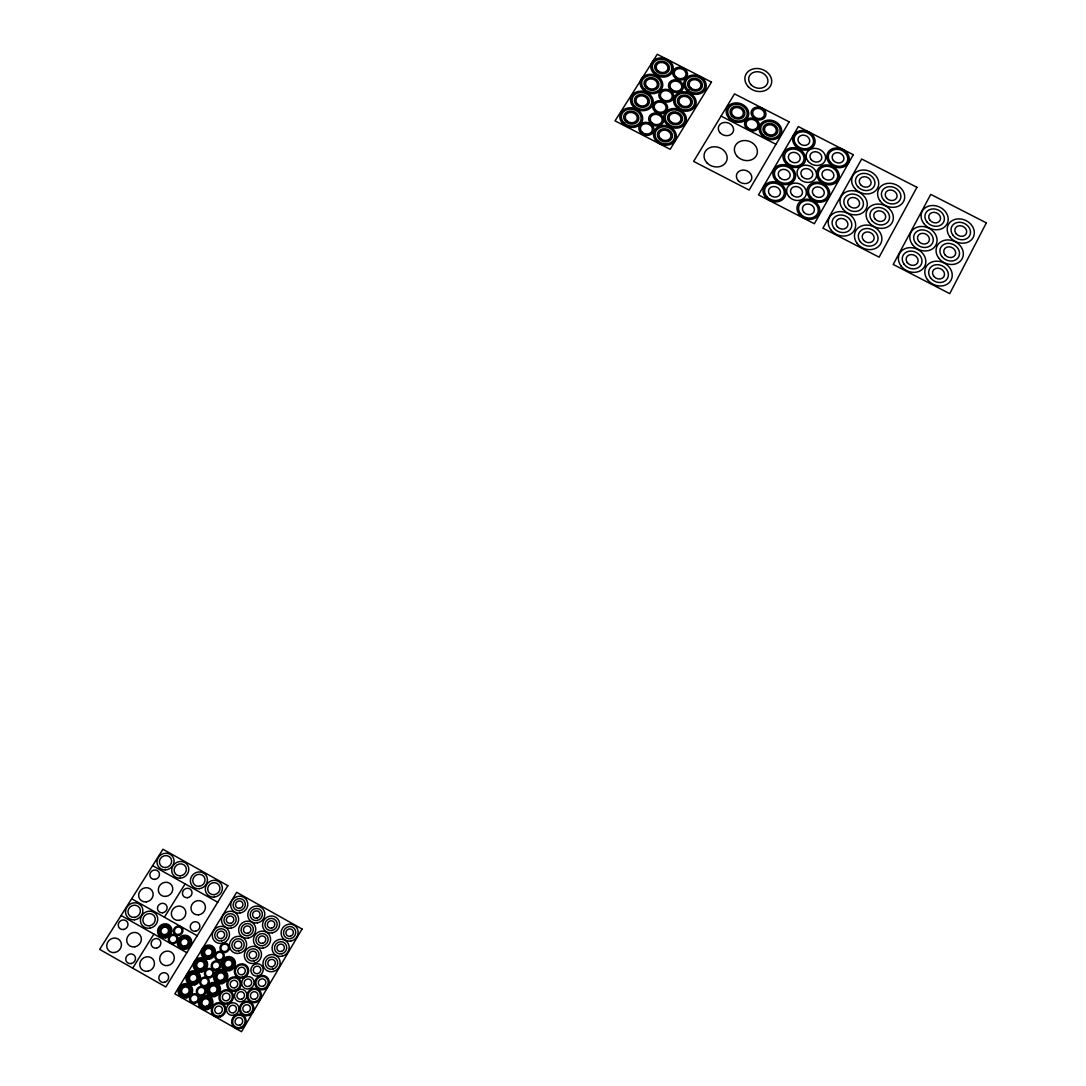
<?xml version="1.0" encoding="UTF-8"?>
<svg xmlns="http://www.w3.org/2000/svg" width="1086" height="1086" viewBox="0 0 1086 1086"><rect width="100%" height="100%" fill="white"/><g stroke="black" fill="none" stroke-linecap="round" stroke-linejoin="round"><path stroke-width="1.5" d="M132.696 968.155L153.9 934.069M164.393 917.222L185.109 883.909M721.063 116.107L775.961 144.302M152.61 865.623L217.716 902.235M131.677 898.746L197.204 935.752M121.075 915.498L186.833 952.693M986.346 222.874L949.748 293.654L893.208 264.455L930.756 194.394L986.346 222.874M916.91 187.294L879.117 257.178L822.917 228.169L861.673 159.004L916.91 187.294M853.257 154.701L814.364 223.743L758.503 194.91L798.332 126.56L853.257 154.701M789.128 121.849L749.136 190.077L693.615 161.407L734.53 93.885L789.128 121.849M302.044 929.005L241.513 1031.7L174.832 993.826L236.68 892.298L302.044 929.005M227.856 885.674L165.846 986.984L99.654 949.395L162.968 849.252L227.856 885.674M711.479 82.074L670.171 149.298L615.029 120.845L657.261 54.3L711.479 82.074M738.385 180.873A7.846 6.638 18.8 0 0 751.458 179.557A7.846 6.638 18.8 0 0 742.471 170.108A7.846 6.638 18.8 0 0 738.385 180.873M720.262 132.954A7.765 6.516 17.7 0 0 733.24 131.718A7.765 6.516 17.7 0 0 724.362 122.433A7.765 6.516 17.7 0 0 720.262 132.954M706.986 162.846A11.729 9.923 17.7 0 0 726.602 160.904A11.729 9.923 17.7 0 0 713.203 146.827A11.729 9.923 17.7 0 0 706.986 162.846M737.367 156.52A11.688 9.842 18.6 0 0 756.861 154.606A11.688 9.842 18.6 0 0 743.448 140.583A11.688 9.842 18.6 0 0 737.367 156.52M751.173 84.871A9.801 8.118 18.2 0 0 767.49 83.378A9.801 8.118 18.2 0 0 756.223 71.757A9.801 8.118 18.2 0 0 751.173 84.871M748.39 86.799A13.629 11.281 18.2 0 0 771.087 84.708A13.629 11.281 18.2 0 0 755.408 68.54A13.629 11.281 18.2 0 0 748.39 86.799M641.052 133.089A7.656 6.462 15.1 0 0 653.718 131.08A7.656 6.462 15.1 0 0 644.405 122.419A7.656 6.462 15.1 0 0 641.052 133.089M642.138 132.22A6.095 5.145 15.1 0 0 652.224 130.619A6.095 5.145 15.1 0 0 644.812 123.736A6.095 5.145 15.1 0 0 642.138 132.22M643.496 90.219A11.444 9.543 15 0 0 662.419 87.287A11.444 9.543 15 0 0 648.478 74.459A11.444 9.543 15 0 0 643.496 90.219M644.582 89.378A9.896 8.254 15 0 0 660.94 86.839A9.896 8.254 15 0 0 648.885 75.735A9.896 8.254 15 0 0 644.582 89.378M654.139 73.672A11.389 9.462 15.2 0 0 672.953 70.794A11.389 9.462 15.2 0 0 659.053 58.047A11.389 9.462 15.2 0 0 654.139 73.672M655.211 72.83A9.842 8.186 15.2 0 0 671.474 70.346A9.842 8.186 15.2 0 0 659.46 59.323A9.842 8.186 15.2 0 0 655.211 72.83M676.945 107.772A11.457 9.584 16.2 0 0 695.814 104.799A11.457 9.584 16.2 0 0 681.791 91.916A11.457 9.584 16.2 0 0 676.945 107.772M678.003 106.917A9.91 8.281 16.2 0 0 694.334 104.351A9.91 8.281 16.2 0 0 682.212 93.206A9.91 8.281 16.2 0 0 678.003 106.917M687.153 90.925A11.403 9.489 16.3 0 0 705.927 87.993A11.403 9.489 16.3 0 0 691.945 75.206A11.403 9.489 16.3 0 0 687.153 90.925M688.212 90.07A9.855 8.213 16.3 0 0 704.447 87.545A9.855 8.213 16.3 0 0 692.366 76.482A9.855 8.213 16.3 0 0 688.212 90.07M656.894 141.737A11.566 9.76 15.8 0 0 675.994 138.655A11.566 9.76 15.8 0 0 661.876 125.582A11.566 9.76 15.8 0 0 656.894 141.737M657.98 140.868A10.005 8.444 15.8 0 0 674.501 138.207A10.005 8.444 15.8 0 0 662.297 126.899A10.005 8.444 15.8 0 0 657.98 140.868M623.174 123.967A11.552 9.72 14.5 0 0 642.315 120.926A11.552 9.72 14.5 0 0 628.292 107.908A11.552 9.72 14.5 0 0 623.174 123.967M624.274 123.098A9.991 8.403 14.5 0 0 640.821 120.478A9.991 8.403 14.5 0 0 628.699 109.211A9.991 8.403 14.5 0 0 624.274 123.098M667.048 124.673A11.512 9.665 16 0 0 686.04 121.646A11.512 9.665 16 0 0 671.976 108.668A11.512 9.665 16 0 0 667.048 124.673M668.134 123.818A9.95 8.362 16 0 0 684.56 121.198A9.95 8.362 16 0 0 672.397 109.971A9.95 8.362 16 0 0 668.134 123.818M633.871 107.229A11.498 9.638 14.8 0 0 652.903 104.242A11.498 9.638 14.8 0 0 638.921 91.319A11.498 9.638 14.8 0 0 633.871 107.229M634.957 106.374A9.937 8.335 14.8 0 0 651.41 103.794A9.937 8.335 14.8 0 0 639.328 92.609A9.937 8.335 14.8 0 0 634.957 106.374M650.867 123.682A7.629 6.421 15.4 0 0 663.492 121.673A7.629 6.421 15.4 0 0 654.193 113.066A7.629 6.421 15.4 0 0 650.867 123.682M651.953 122.813A6.082 5.118 15.4 0 0 661.998 121.225A6.082 5.118 15.4 0 0 654.6 114.369A6.082 5.118 15.4 0 0 651.953 122.813M654.844 111.342A7.616 6.38 15.4 0 0 667.415 109.36A7.616 6.38 15.4 0 0 658.143 100.794A7.616 6.38 15.4 0 0 654.844 111.342M655.917 110.487A6.054 5.077 15.4 0 0 665.935 108.912A6.054 5.077 15.4 0 0 658.55 102.084A6.054 5.077 15.4 0 0 655.917 110.487M661.035 99.871A7.588 6.34 15.5 0 0 673.564 97.916A7.588 6.34 15.5 0 0 664.306 89.378A7.588 6.34 15.5 0 0 661.035 99.871M662.107 99.016A6.041 5.05 15.5 0 0 672.085 97.468A6.041 5.05 15.5 0 0 664.713 90.667A6.041 5.05 15.5 0 0 662.107 99.016M670.659 90.274A7.561 6.299 15.8 0 0 683.135 88.346A7.561 6.299 15.8 0 0 673.89 79.848A7.561 6.299 15.8 0 0 670.659 90.274M671.732 89.432A6.014 5.023 15.8 0 0 681.655 87.898A6.014 5.023 15.8 0 0 674.311 81.124A6.014 5.023 15.8 0 0 671.732 89.432M675.967 76.875A6 4.982 15.8 0 0 685.863 75.355A6 4.982 15.8 0 0 678.533 68.622A6 4.982 15.8 0 0 675.967 76.875M674.895 77.717A7.534 6.258 15.8 0 0 687.329 75.803A7.534 6.258 15.8 0 0 678.112 67.346A7.534 6.258 15.8 0 0 674.895 77.717M625.903 121.795A7.643 6.435 14.5 0 0 638.582 119.799A7.643 6.435 14.5 0 0 629.296 111.166A7.643 6.435 14.5 0 0 625.903 121.795M627.002 120.926A6.082 5.118 14.5 0 0 637.088 119.338A6.082 5.118 14.5 0 0 629.704 112.469A6.082 5.118 14.5 0 0 627.002 120.926M636.586 105.084A7.616 6.38 14.8 0 0 649.184 103.116A7.616 6.38 14.8 0 0 639.939 94.55A7.616 6.38 14.8 0 0 636.586 105.084M637.672 104.229A6.054 5.077 14.8 0 0 647.704 102.668A6.054 5.077 14.8 0 0 640.346 95.839A6.054 5.077 14.8 0 0 637.672 104.229M646.197 88.102A7.575 6.326 15 0 0 658.713 86.161A7.575 6.326 15 0 0 649.496 77.663A7.575 6.326 15 0 0 646.197 88.102M647.27 87.26A6.027 5.036 15 0 0 657.247 85.713A6.027 5.036 15 0 0 649.903 78.952A6.027 5.036 15 0 0 647.27 87.26M656.813 71.581A7.534 6.258 15.2 0 0 669.261 69.667A7.534 6.258 15.2 0 0 660.071 61.237A7.534 6.258 15.2 0 0 656.813 71.581M657.885 70.739A6 4.982 15.2 0 0 667.795 69.219A6 4.982 15.2 0 0 660.478 62.499A6 4.982 15.2 0 0 657.885 70.739M689.814 88.808A7.548 6.285 16.3 0 0 702.235 86.88A7.548 6.285 16.3 0 0 692.99 78.396A7.548 6.285 16.3 0 0 689.814 88.808M690.872 87.966A6.014 4.996 16.3 0 0 700.769 86.432A6.014 4.996 16.3 0 0 693.411 79.685A6.014 4.996 16.3 0 0 690.872 87.966M679.619 105.641A7.588 6.34 16.2 0 0 692.121 103.672A7.588 6.34 16.2 0 0 682.836 95.134A7.588 6.34 16.2 0 0 679.619 105.641M680.678 104.785A6.041 5.05 16.2 0 0 690.628 103.224A6.041 5.05 16.2 0 0 683.257 96.423A6.041 5.05 16.2 0 0 680.678 104.785M669.75 122.514A7.616 6.407 16 0 0 682.32 120.519A7.616 6.407 16 0 0 673.008 111.926A7.616 6.407 16 0 0 669.75 122.514M670.822 121.659A6.068 5.091 16 0 0 680.827 120.071A6.068 5.091 16 0 0 673.429 113.229A6.068 5.091 16 0 0 670.822 121.659M659.609 139.551A7.656 6.462 15.8 0 0 672.261 137.528A7.656 6.462 15.8 0 0 662.922 128.867A7.656 6.462 15.8 0 0 659.609 139.551M660.695 138.682A6.095 5.145 15.8 0 0 670.768 137.067A6.095 5.145 15.8 0 0 663.329 130.171A6.095 5.145 15.8 0 0 660.695 138.682M730.24 117.6A9.896 8.267 17.9 0 0 746.747 116.039A9.896 8.267 17.9 0 0 735.412 104.242A9.896 8.267 17.9 0 0 730.24 117.6M729.113 118.374A11.444 9.557 17.9 0 0 748.2 116.569A11.444 9.557 17.9 0 0 735.086 102.939A11.444 9.557 17.9 0 0 729.113 118.374M763.227 134.881A9.91 8.294 19.1 0 0 779.707 133.293A9.91 8.294 19.1 0 0 768.291 121.456A9.91 8.294 19.1 0 0 763.227 134.881M762.1 135.682A11.457 9.584 19.1 0 0 781.16 133.836A11.457 9.584 19.1 0 0 767.951 120.139A11.457 9.584 19.1 0 0 762.1 135.682M731.937 116.419A7.575 6.326 17.9 0 0 744.575 115.238A7.575 6.326 17.9 0 0 735.901 106.197A7.575 6.326 17.9 0 0 731.937 116.419M733.064 115.645A6.027 5.036 17.9 0 0 743.123 114.695A6.027 5.036 17.9 0 0 736.227 107.5A6.027 5.036 17.9 0 0 733.064 115.645M764.911 133.7A7.588 6.353 19.1 0 0 777.522 132.492A7.588 6.353 19.1 0 0 768.793 123.424A7.588 6.353 19.1 0 0 764.911 133.7M766.024 132.913A6.041 5.05 19.1 0 0 776.069 131.963A6.041 5.05 19.1 0 0 769.119 124.727A6.041 5.05 19.1 0 0 766.024 132.913M746.449 128.338A7.588 6.353 18.5 0 0 759.087 127.143A7.588 6.353 18.5 0 0 750.385 118.075A7.588 6.353 18.5 0 0 746.449 128.338M747.575 127.564A6.041 5.05 18.5 0 0 757.634 126.6A6.041 5.05 18.5 0 0 750.711 119.379A6.041 5.05 18.5 0 0 747.575 127.564M753.032 117.315A7.561 6.312 18.5 0 0 765.63 116.121A7.561 6.312 18.5 0 0 756.942 107.093A7.561 6.312 18.5 0 0 753.032 117.315M754.159 116.528A6.014 5.023 18.5 0 0 764.177 115.591A6.014 5.023 18.5 0 0 757.268 108.41A6.014 5.023 18.5 0 0 754.159 116.528M767.178 196.987A10.046 8.525 20 0 0 783.888 195.276A10.046 8.525 20 0 0 772.309 183.14A10.046 8.525 20 0 0 767.178 196.987M766.037 197.815A11.62 9.855 20 0 0 785.368 195.833A11.62 9.855 20 0 0 771.97 181.796A11.62 9.855 20 0 0 766.037 197.815M776.992 179.747A10.005 8.444 20.1 0 0 793.608 178.077A10.005 8.444 20.1 0 0 782.056 166.036A10.005 8.444 20.1 0 0 776.992 179.747M775.866 180.561A11.566 9.76 20.1 0 0 795.074 178.62A11.566 9.76 20.1 0 0 781.716 164.692A11.566 9.76 20.1 0 0 775.866 180.561M787.106 162.642A9.964 8.362 20.2 0 0 803.626 161.013A9.964 8.362 20.2 0 0 792.115 149.053A9.964 8.362 20.2 0 0 787.106 162.642M785.992 163.457A11.512 9.665 20.2 0 0 805.093 161.556A11.512 9.665 20.2 0 0 791.775 147.723A11.512 9.665 20.2 0 0 785.992 163.457M796.269 144.818A9.91 8.281 20.2 0 0 812.925 144.262A9.91 8.281 20.2 0 0 802.364 131.8A9.91 8.281 20.2 0 0 796.269 144.818M795.088 145.524A11.457 9.584 20.2 0 0 814.351 144.886A11.457 9.584 20.2 0 0 802.12 130.483A11.457 9.584 20.2 0 0 795.088 145.524M770.028 194.951A6.122 5.199 20 0 0 780.21 193.919A6.122 5.199 20 0 0 773.151 186.52A6.122 5.199 20 0 0 770.028 194.951M779.816 177.737A6.095 5.145 20.1 0 0 789.943 176.719A6.095 5.145 20.1 0 0 782.911 169.375A6.095 5.145 20.1 0 0 779.816 177.737M789.916 160.647A6.068 5.091 20.2 0 0 799.975 159.656A6.068 5.091 20.2 0 0 792.97 152.366A6.068 5.091 20.2 0 0 789.916 160.647M799.513 143.338A6.041 5.05 20.2 0 0 809.518 142.375A6.041 5.05 20.2 0 0 802.54 135.139A6.041 5.05 20.2 0 0 799.513 143.338M791.816 194.625A6.122 5.172 20.7 0 0 802.106 194.245A6.122 5.172 20.7 0 0 795.604 186.493A6.122 5.172 20.7 0 0 791.816 194.625M788.816 196.457A10.032 8.498 20.7 0 0 805.69 195.833A10.032 8.498 20.7 0 0 795.006 183.1A10.032 8.498 20.7 0 0 788.816 196.457M802.174 176.597A6.082 5.131 20.8 0 0 812.396 176.231A6.082 5.131 20.8 0 0 805.907 168.534A6.082 5.131 20.8 0 0 802.174 176.597M799.187 178.403A9.991 8.416 20.8 0 0 815.966 177.805A9.991 8.416 20.8 0 0 805.31 165.181A9.991 8.416 20.8 0 0 799.187 178.403M811.269 159.683A6.054 5.077 20.8 0 0 821.437 159.343A6.054 5.077 20.8 0 0 814.975 151.701A6.054 5.077 20.8 0 0 811.269 159.683M808.31 161.488A9.937 8.335 20.8 0 0 824.993 160.904A9.937 8.335 20.8 0 0 814.364 148.375A9.937 8.335 20.8 0 0 808.31 161.488M800.708 214.023A10.073 8.552 21.4 0 0 817.622 213.358A10.073 8.552 21.4 0 0 806.871 200.557A10.073 8.552 21.4 0 0 800.708 214.023M799.513 214.77A11.647 9.883 21.4 0 0 819.061 213.996A11.647 9.883 21.4 0 0 806.626 199.2A11.647 9.883 21.4 0 0 799.513 214.77M810.672 196.824A10.018 8.471 21.4 0 0 827.491 196.199A10.018 8.471 21.4 0 0 816.781 183.493A10.018 8.471 21.4 0 0 810.672 196.824M809.477 197.571A11.593 9.788 21.4 0 0 828.93 196.824A11.593 9.788 21.4 0 0 816.536 182.136A11.593 9.788 21.4 0 0 809.477 197.571M820.351 179.461A9.978 8.389 21.4 0 0 837.075 178.864A9.978 8.389 21.4 0 0 826.392 166.253A9.978 8.389 21.4 0 0 820.351 179.461M819.156 180.195A11.539 9.693 21.4 0 0 838.501 179.489A11.539 9.693 21.4 0 0 826.134 164.909A11.539 9.693 21.4 0 0 819.156 180.195M830.491 162.371A9.937 8.308 21.5 0 0 847.134 161.8A9.937 8.308 21.5 0 0 836.478 149.284A9.937 8.308 21.5 0 0 830.491 162.371M829.324 163.09A11.484 9.611 21.5 0 0 848.546 162.425A11.484 9.611 21.5 0 0 836.22 147.954A11.484 9.611 21.5 0 0 829.324 163.09M803.721 212.164A6.136 5.213 21.4 0 0 814.025 211.77A6.136 5.213 21.4 0 0 807.482 203.964A6.136 5.213 21.4 0 0 803.721 212.164M813.658 194.991A6.109 5.158 21.4 0 0 823.907 194.611A6.109 5.158 21.4 0 0 817.391 186.873A6.109 5.158 21.4 0 0 813.658 194.991M823.31 177.656A6.082 5.104 21.4 0 0 833.505 177.289A6.082 5.104 21.4 0 0 827.003 169.606A6.082 5.104 21.4 0 0 823.31 177.656M833.437 160.579A6.054 5.063 21.5 0 0 843.578 160.239A6.054 5.063 21.5 0 0 837.089 152.61A6.054 5.063 21.5 0 0 833.437 160.579M834.306 228.535A10.086 8.552 22.7 0 0 851.18 227.856A10.086 8.552 22.7 0 0 840.36 215.001A10.086 8.552 22.7 0 0 834.306 228.535M831.319 230.408A14.023 11.892 22.7 0 0 854.791 229.445A14.023 11.892 22.7 0 0 839.722 211.594A14.023 11.892 22.7 0 0 831.319 230.408M843.089 209.286A13.955 11.756 22.7 0 0 866.411 208.376A13.955 11.756 22.7 0 0 851.397 190.688A13.955 11.756 22.7 0 0 843.089 209.286M846.048 207.44A10.032 8.457 22.7 0 0 862.827 206.788A10.032 8.457 22.7 0 0 852.035 194.068A10.032 8.457 22.7 0 0 846.048 207.44M854.736 188.407A13.874 11.634 22.6 0 0 877.895 187.539A13.874 11.634 22.6 0 0 862.936 170.013A13.874 11.634 22.6 0 0 854.736 188.407M857.668 186.588A9.978 8.362 22.6 0 0 874.325 185.977A9.978 8.362 22.6 0 0 863.574 173.366A9.978 8.362 22.6 0 0 857.668 186.588M860.139 241.54A10.1 8.566 23.7 0 0 877.162 241.934A10.1 8.566 23.7 0 0 867.225 228.481A10.1 8.566 23.7 0 0 860.139 241.54M856.99 243.21A14.05 11.919 23.7 0 0 880.665 243.739A14.05 11.919 23.7 0 0 866.845 225.046A14.05 11.919 23.7 0 0 856.99 243.21M868.637 222.006A13.969 11.783 23.7 0 0 892.163 222.562A13.969 11.783 23.7 0 0 878.37 204.046A13.969 11.783 23.7 0 0 868.637 222.006M872.18 220.892A10.046 8.471 23.7 0 0 888.932 220.227A10.046 8.471 23.7 0 0 878.072 207.453A10.046 8.471 23.7 0 0 872.18 220.892M880.149 201.032A13.901 11.647 23.6 0 0 903.511 201.616A13.901 11.647 23.6 0 0 889.773 183.276A13.901 11.647 23.6 0 0 880.149 201.032M883.665 199.933A9.991 8.376 23.6 0 0 900.308 199.295A9.991 8.376 23.6 0 0 889.488 186.643A9.991 8.376 23.6 0 0 883.665 199.933M837.292 226.662A6.149 5.213 22.7 0 0 847.582 226.255A6.149 5.213 22.7 0 0 840.985 218.435A6.149 5.213 22.7 0 0 837.292 226.662M860.614 184.769A6.082 5.091 22.6 0 0 870.768 184.403A6.082 5.091 22.6 0 0 864.212 176.719A6.082 5.091 22.6 0 0 860.614 184.769M863.533 240.21A6.163 5.226 23.7 0 0 873.809 239.789A6.163 5.226 23.7 0 0 867.185 231.929A6.163 5.226 23.7 0 0 863.533 240.21M875.126 219.033A6.122 5.158 23.7 0 0 885.334 218.639A6.122 5.158 23.7 0 0 878.723 210.847A6.122 5.158 23.7 0 0 875.126 219.033M886.583 198.114A6.095 5.104 23.6 0 0 896.737 197.733A6.095 5.104 23.6 0 0 890.14 190.009A6.095 5.104 23.6 0 0 886.583 198.114M849.021 205.607A6.109 5.158 22.7 0 0 859.23 205.213A6.109 5.158 22.7 0 0 852.673 197.448A6.109 5.158 22.7 0 0 849.021 205.607M904.136 264.251A10.141 8.593 25.4 0 0 921.145 264.617A10.141 8.593 25.4 0 0 911.086 251.083A10.141 8.593 25.4 0 0 904.136 264.251M901.013 265.934A14.104 11.946 25.4 0 0 924.661 266.423A14.104 11.946 25.4 0 0 910.679 247.622A14.104 11.946 25.4 0 0 901.013 265.934M912.43 244.554A14.023 11.81 25.3 0 0 935.928 245.083A14.023 11.81 25.3 0 0 921.973 226.458A14.023 11.81 25.3 0 0 912.43 244.554M915.525 242.884A10.086 8.498 25.3 0 0 932.426 243.278A10.086 8.498 25.3 0 0 922.408 229.879A10.086 8.498 25.3 0 0 915.525 242.884M923.711 223.417A13.942 11.674 25.2 0 0 947.06 223.974A13.942 11.674 25.2 0 0 933.159 205.512A13.942 11.674 25.2 0 0 923.711 223.417M926.779 221.761A10.032 8.403 25.2 0 0 943.571 222.182A10.032 8.403 25.2 0 0 933.58 208.906A10.032 8.403 25.2 0 0 926.779 221.761M930.566 277.88A10.168 8.607 26.5 0 0 947.562 278.233A10.168 8.607 26.5 0 0 937.435 264.658A10.168 8.607 26.5 0 0 930.566 277.88M927.458 279.577A14.132 11.96 26.5 0 0 951.092 280.052A14.132 11.96 26.5 0 0 937.001 261.183A14.132 11.96 26.5 0 0 927.458 279.577M938.738 258.101A14.05 11.824 26.3 0 0 962.21 258.604A14.05 11.824 26.3 0 0 948.159 239.911A14.05 11.824 26.3 0 0 938.738 258.101M941.82 256.418A10.1 8.512 26.3 0 0 958.707 256.798A10.1 8.512 26.3 0 0 948.607 243.345A10.1 8.512 26.3 0 0 941.82 256.418M949.883 236.857A13.969 11.688 26.2 0 0 973.219 237.386A13.969 11.688 26.2 0 0 959.209 218.87A13.969 11.688 26.2 0 0 949.883 236.857M952.938 235.2A10.046 8.403 26.2 0 0 969.717 235.594A10.046 8.403 26.2 0 0 959.657 222.277A10.046 8.403 26.2 0 0 952.938 235.2M907.258 262.568A6.177 5.24 25.4 0 0 917.616 262.798A6.177 5.24 25.4 0 0 911.507 254.545A6.177 5.24 25.4 0 0 907.258 262.568M929.86 220.132A6.109 5.118 25.2 0 0 940.082 220.39A6.109 5.118 25.2 0 0 934.001 212.299A6.109 5.118 25.2 0 0 929.86 220.132M933.675 276.197A6.19 5.24 26.5 0 0 944.033 276.414A6.19 5.24 26.5 0 0 937.87 268.133A6.19 5.24 26.5 0 0 933.675 276.197M944.901 254.748A6.163 5.186 26.3 0 0 955.191 254.993A6.163 5.186 26.3 0 0 949.042 246.793A6.163 5.186 26.3 0 0 944.901 254.748M955.992 233.558A6.122 5.118 26.2 0 0 966.228 233.802A6.122 5.118 26.2 0 0 960.092 225.684A6.122 5.118 26.2 0 0 955.992 233.558M918.62 241.228A6.149 5.172 25.3 0 0 928.924 241.472A6.149 5.172 25.3 0 0 922.815 233.3A6.149 5.172 25.3 0 0 918.62 241.228M164.665 982.301A5.077 4.738 -44.1 0 0 167.42 974.088A5.077 4.738 -44.1 0 0 159.072 976.287A5.077 4.738 -44.1 0 0 164.665 982.301M156.588 948.119A5.023 4.697 -41.1 0 0 159.9 940.191A5.023 4.697 -41.1 0 0 151.497 941.766A5.023 4.697 -41.1 0 0 156.588 948.119M147.995 971.237A7.602 7.086 -42.6 0 0 153.004 959.25A7.602 7.086 -42.6 0 0 140.338 961.653A7.602 7.086 -42.6 0 0 147.995 971.237M167.923 965.535A7.561 7.073 -42.6 0 0 172.864 953.589A7.561 7.073 -42.6 0 0 160.253 955.979A7.561 7.073 -42.6 0 0 167.923 965.535M165.506 936.947A6.394 5.987 -40.2 0 0 169.715 926.874A6.394 5.987 -40.2 0 0 158.99 928.869A6.394 5.987 -40.2 0 0 165.506 936.947M165.629 937.897A7.398 6.923 -40.2 0 0 170.488 926.236A7.398 6.923 -40.2 0 0 158.094 928.557A7.398 6.923 -40.2 0 0 165.629 937.897M185.258 948.404A6.394 6.014 -41.6 0 0 189.426 938.29A6.394 6.014 -41.6 0 0 178.728 940.3A6.394 6.014 -41.6 0 0 185.258 948.404M185.38 949.354A7.398 6.95 -41.6 0 0 190.199 937.666A7.398 6.95 -41.6 0 0 177.832 939.987A7.398 6.95 -41.6 0 0 185.38 949.354M165.33 935.535A4.901 4.588 -40.2 0 0 168.547 927.811A4.901 4.588 -40.2 0 0 160.348 929.344A4.901 4.588 -40.2 0 0 165.33 935.535M165.208 934.584A3.896 3.652 -40.2 0 0 167.773 928.435A3.896 3.652 -40.2 0 0 161.244 929.657A3.896 3.652 -40.2 0 0 165.208 934.584M185.082 946.978A4.901 4.602 -41.6 0 0 188.272 939.241A4.901 4.602 -41.6 0 0 180.072 940.775A4.901 4.602 -41.6 0 0 185.082 946.978M184.959 946.028A3.896 3.665 -41.6 0 0 187.498 939.865A3.896 3.665 -41.6 0 0 180.968 941.087A3.896 3.665 -41.6 0 0 184.959 946.028M173.665 943.734A4.901 4.602 -41.1 0 0 176.882 935.996A4.901 4.602 -41.1 0 0 168.669 937.53A4.901 4.602 -41.1 0 0 173.665 943.734M173.543 942.784A3.896 3.665 -41.1 0 0 176.095 936.621A3.896 3.665 -41.1 0 0 169.565 937.842A3.896 3.665 -41.1 0 0 173.543 942.784M178.81 935.399A4.887 4.588 -40.4 0 0 182 927.688A4.887 4.588 -40.4 0 0 173.814 929.209A4.887 4.588 -40.4 0 0 178.81 935.399M178.688 934.449A3.882 3.652 -40.4 0 0 181.226 928.313A3.882 3.652 -40.4 0 0 174.71 929.521A3.882 3.652 -40.4 0 0 178.688 934.449M195.263 1003.206A4.968 4.67 -46.9 0 0 197.91 995.115A4.968 4.67 -46.9 0 0 189.738 997.301A4.968 4.67 -46.9 0 0 195.263 1003.206M195.059 1002.256A3.964 3.72 -46.9 0 0 197.177 995.808A3.964 3.72 -46.9 0 0 190.674 997.545A3.964 3.72 -46.9 0 0 195.059 1002.256M201.901 971.916A7.426 6.991 -44.1 0 0 205.851 959.861A7.426 6.991 -44.1 0 0 193.607 963.078A7.426 6.991 -44.1 0 0 201.901 971.916M201.697 970.965A6.421 6.054 -44.1 0 0 205.132 960.54A6.421 6.054 -44.1 0 0 194.53 963.336A6.421 6.054 -44.1 0 0 201.697 970.965M209.259 959.223A7.385 6.964 -43.1 0 0 214.023 947.508A7.385 6.964 -43.1 0 0 201.67 949.843A7.385 6.964 -43.1 0 0 209.259 959.223M209.136 958.273A6.394 6.027 -43.1 0 0 213.25 948.132A6.394 6.027 -43.1 0 0 202.566 950.155A6.394 6.027 -43.1 0 0 209.136 958.273M222.141 983.658A7.426 7.018 -45.9 0 0 226.051 971.563A7.426 7.018 -45.9 0 0 213.82 974.807A7.426 7.018 -45.9 0 0 222.141 983.658M221.951 982.708A6.421 6.068 -45.9 0 0 225.331 972.255A6.421 6.068 -45.9 0 0 214.743 975.052A6.421 6.068 -45.9 0 0 221.951 982.708M229.798 970.667A7.385 6.991 -44.9 0 0 233.666 958.639A7.385 6.991 -44.9 0 0 221.476 961.857A7.385 6.991 -44.9 0 0 229.798 970.667M229.594 969.73A6.38 6.041 -44.9 0 0 232.947 959.332A6.38 6.041 -44.9 0 0 222.413 962.115A6.38 6.041 -44.9 0 0 229.594 969.73M207.657 1009.491A7.507 7.059 -47.7 0 0 210.779 997.07A7.507 7.059 -47.7 0 0 198.657 1001.224A7.507 7.059 -47.7 0 0 207.657 1009.491M207.399 1008.568A6.489 6.109 -47.7 0 0 210.087 997.817A6.489 6.109 -47.7 0 0 199.607 1001.414A6.489 6.109 -47.7 0 0 207.399 1008.568M186.806 997.817A7.507 7.032 -45.9 0 0 190.824 985.626A7.507 7.032 -45.9 0 0 178.484 988.912A7.507 7.032 -45.9 0 0 186.806 997.817M186.616 996.867A6.489 6.082 -45.9 0 0 190.091 986.319A6.489 6.082 -45.9 0 0 179.421 989.156A6.489 6.082 -45.9 0 0 186.616 996.867M214.729 996.609A7.466 7.032 -46.8 0 0 218.666 984.445A7.466 7.032 -46.8 0 0 206.394 987.717A7.466 7.032 -46.8 0 0 214.729 996.609M214.539 995.658A6.462 6.082 -46.8 0 0 217.947 985.138A6.462 6.082 -46.8 0 0 207.317 987.975A6.462 6.082 -46.8 0 0 214.539 995.658M194.679 984.961A7.466 7.018 -45.1 0 0 198.657 972.839A7.466 7.018 -45.1 0 0 186.371 976.097A7.466 7.018 -45.1 0 0 194.679 984.961M194.475 984.011A6.462 6.068 -45.1 0 0 197.937 973.531A6.462 6.068 -45.1 0 0 187.294 976.341A6.462 6.068 -45.1 0 0 194.475 984.011M202.118 995.848A4.955 4.656 -46.5 0 0 204.752 987.785A4.955 4.656 -46.5 0 0 196.593 989.943A4.955 4.656 -46.5 0 0 202.118 995.848M201.915 994.898A3.95 3.706 -46.5 0 0 204.019 988.477A3.95 3.706 -46.5 0 0 197.53 990.201A3.95 3.706 -46.5 0 0 201.915 994.898M205.444 986.522A4.941 4.656 -45.8 0 0 208.064 978.486A4.941 4.656 -45.8 0 0 199.933 980.644A4.941 4.656 -45.8 0 0 205.444 986.522M205.254 985.572A3.937 3.706 -45.8 0 0 207.331 979.178A3.937 3.706 -45.8 0 0 200.869 980.889A3.937 3.706 -45.8 0 0 205.254 985.572M210.141 977.739A4.928 4.643 -45.2 0 0 212.747 969.73A4.928 4.643 -45.2 0 0 204.643 971.875A4.928 4.643 -45.2 0 0 210.141 977.739M209.951 976.789A3.923 3.692 -45.2 0 0 212.028 970.422A3.923 3.692 -45.2 0 0 205.566 972.119A3.923 3.692 -45.2 0 0 209.951 976.789M216.929 970.192A4.901 4.629 -44.7 0 0 219.521 962.21A4.901 4.629 -44.7 0 0 211.431 964.354A4.901 4.629 -44.7 0 0 216.929 970.192M216.725 969.255A3.91 3.692 -44.7 0 0 218.788 962.902A3.91 3.692 -44.7 0 0 212.354 964.599A3.91 3.692 -44.7 0 0 216.725 969.255M220.282 959.685A3.882 3.679 -43.9 0 0 222.331 953.372A3.882 3.679 -43.9 0 0 215.91 955.056A3.882 3.679 -43.9 0 0 220.282 959.685M220.472 960.635A4.887 4.615 -43.9 0 0 223.051 952.68A4.887 4.615 -43.9 0 0 214.987 954.811A4.887 4.615 -43.9 0 0 220.472 960.635M186.33 995.428A4.968 4.656 -45.9 0 0 188.991 987.364A4.968 4.656 -45.9 0 0 180.819 989.536A4.968 4.656 -45.9 0 0 186.33 995.428M186.14 994.477A3.95 3.706 -45.9 0 0 188.258 988.056A3.95 3.706 -45.9 0 0 181.756 989.78A3.95 3.706 -45.9 0 0 186.14 994.477M194.19 982.599A4.941 4.643 -45.1 0 0 196.837 974.563A4.941 4.643 -45.1 0 0 188.692 976.721A4.941 4.643 -45.1 0 0 194.19 982.599M194 981.649A3.937 3.692 -45.1 0 0 196.104 975.255A3.937 3.692 -45.1 0 0 189.616 976.979A3.937 3.692 -45.1 0 0 194 981.649M201.412 969.554A4.914 4.629 -44.1 0 0 204.032 961.572A4.914 4.629 -44.1 0 0 195.914 963.703A4.914 4.629 -44.1 0 0 201.412 969.554M201.222 968.617A3.91 3.679 -44.1 0 0 203.299 962.264A3.91 3.679 -44.1 0 0 196.851 963.961A3.91 3.679 -44.1 0 0 201.222 968.617M208.946 956.847A4.887 4.615 -43.1 0 0 212.096 949.083A4.887 4.615 -43.1 0 0 203.91 950.63A4.887 4.615 -43.1 0 0 208.946 956.847M208.811 955.897A3.896 3.679 -43.1 0 0 211.322 949.707A3.896 3.679 -43.1 0 0 204.82 950.942A3.896 3.679 -43.1 0 0 208.811 955.897M229.295 968.318A4.887 4.629 -44.9 0 0 231.861 960.35A4.887 4.629 -44.9 0 0 223.797 962.481A4.887 4.629 -44.9 0 0 229.295 968.318M229.092 967.382A3.896 3.679 -44.9 0 0 231.142 961.042A3.896 3.679 -44.9 0 0 224.721 962.739A3.896 3.679 -44.9 0 0 229.092 967.382M221.653 981.296A4.914 4.643 -45.9 0 0 224.245 973.287A4.914 4.643 -45.9 0 0 216.141 975.432A4.914 4.643 -45.9 0 0 221.653 981.296M221.449 980.346A3.91 3.692 -45.9 0 0 223.512 973.966A3.91 3.692 -45.9 0 0 217.064 975.676A3.91 3.692 -45.9 0 0 221.449 980.346M214.241 994.233A4.941 4.656 -46.8 0 0 216.847 986.183A4.941 4.656 -46.8 0 0 208.716 988.341A4.941 4.656 -46.8 0 0 214.241 994.233M214.037 993.283A3.937 3.706 -46.8 0 0 216.114 986.875A3.937 3.706 -46.8 0 0 209.639 988.599A3.937 3.706 -46.8 0 0 214.037 993.283M207.005 1007.156A4.968 4.67 -47.7 0 0 209.055 998.93A4.968 4.67 -47.7 0 0 201.032 1001.686A4.968 4.67 -47.7 0 0 207.005 1007.156M206.734 1006.233A3.95 3.72 -47.7 0 0 208.376 999.677A3.95 3.72 -47.7 0 0 201.996 1001.862A3.95 3.72 -47.7 0 0 206.734 1006.233M220.268 1015.872A6.489 6.122 -48.9 0 0 222.942 1005.093A6.489 6.122 -48.9 0 0 212.462 1008.704A6.489 6.122 -48.9 0 0 220.268 1015.872M220.539 1016.808A7.507 7.073 -48.9 0 0 223.621 1004.346A7.507 7.073 -48.9 0 0 211.512 1008.514A7.507 7.073 -48.9 0 0 220.539 1016.808M227.87 1002.907A6.462 6.095 -48 0 0 230.517 992.197A6.462 6.095 -48 0 0 220.091 995.781A6.462 6.095 -48 0 0 227.87 1002.907M228.141 1003.844A7.466 7.045 -48 0 0 231.196 991.45A7.466 7.045 -48 0 0 219.141 995.604A7.466 7.045 -48 0 0 228.141 1003.844M235.255 990.133A6.421 6.082 -47.2 0 0 238.621 979.653A6.421 6.082 -47.2 0 0 228.046 982.463A6.421 6.082 -47.2 0 0 235.255 990.133M235.458 991.084A7.426 7.032 -47.2 0 0 239.341 978.961A7.426 7.032 -47.2 0 0 227.11 982.219A7.426 7.032 -47.2 0 0 235.458 991.084M242.802 977.033A6.38 6.054 -46.2 0 0 246.128 966.608A6.38 6.054 -46.2 0 0 235.594 969.391A6.38 6.054 -46.2 0 0 242.802 977.033M243.006 977.97A7.385 7.005 -46.2 0 0 246.848 965.916A7.385 7.005 -46.2 0 0 234.671 969.146A7.385 7.005 -46.2 0 0 243.006 977.97M219.603 1013.523A3.95 3.733 -48.9 0 0 221.232 1006.966A3.95 3.733 -48.9 0 0 214.852 1009.165A3.95 3.733 -48.9 0 0 219.603 1013.523M227.205 1000.586A3.937 3.72 -48 0 0 228.82 994.057A3.937 3.72 -48 0 0 222.454 996.242A3.937 3.72 -48 0 0 227.205 1000.586M234.752 987.771A3.91 3.706 -47.2 0 0 236.802 981.377A3.91 3.706 -47.2 0 0 230.354 983.101A3.91 3.706 -47.2 0 0 234.752 987.771M242.3 974.671A3.896 3.692 -46.2 0 0 244.336 968.318A3.896 3.692 -46.2 0 0 237.915 970.015A3.896 3.692 -46.2 0 0 242.3 974.671M233.707 1012.709A3.95 3.72 -49.4 0 0 235.323 1006.152A3.95 3.72 -49.4 0 0 228.956 1008.351A3.95 3.72 -49.4 0 0 233.707 1012.709M234.386 1015.043A6.475 6.109 -49.4 0 0 237.019 1004.278A6.475 6.109 -49.4 0 0 226.58 1007.889A6.475 6.109 -49.4 0 0 234.386 1015.043M241.771 999.134A3.923 3.72 -48.6 0 0 243.359 992.618A3.923 3.72 -48.6 0 0 237.019 994.79A3.923 3.72 -48.6 0 0 241.771 999.134M242.436 1001.468A6.435 6.095 -48.6 0 0 245.042 990.758A6.435 6.095 -48.6 0 0 234.644 994.342A6.435 6.095 -48.6 0 0 242.436 1001.468M248.952 986.4A3.896 3.706 -47.7 0 0 250.527 979.911A3.896 3.706 -47.7 0 0 244.214 982.07A3.896 3.706 -47.7 0 0 248.952 986.4M249.631 988.708A6.407 6.082 -47.7 0 0 252.21 978.065A6.407 6.082 -47.7 0 0 241.852 981.622A6.407 6.082 -47.7 0 0 249.631 988.708M240.603 1027.41A6.489 6.136 -50.9 0 0 243.223 1016.605A6.489 6.136 -50.9 0 0 232.771 1020.229A6.489 6.136 -50.9 0 0 240.603 1027.41M240.875 1028.347A7.507 7.086 -50.9 0 0 243.902 1015.844A7.507 7.086 -50.9 0 0 231.82 1020.039A7.507 7.086 -50.9 0 0 240.875 1028.347M248.327 1014.514A6.462 6.109 -50.1 0 0 250.934 1003.763A6.462 6.109 -50.1 0 0 240.522 1007.36A6.462 6.109 -50.1 0 0 248.327 1014.514M248.599 1015.451A7.466 7.073 -50.1 0 0 251.613 1003.016A7.466 7.073 -50.1 0 0 239.572 1007.184A7.466 7.073 -50.1 0 0 248.599 1015.451M255.916 1001.455A6.421 6.095 -49.3 0 0 258.495 990.758A6.421 6.095 -49.3 0 0 248.124 994.342A6.421 6.095 -49.3 0 0 255.916 1001.455M256.187 1002.378A7.426 7.045 -49.3 0 0 259.16 990.025A7.426 7.045 -49.3 0 0 247.174 994.152A7.426 7.045 -49.3 0 0 256.187 1002.378M263.817 988.532A6.38 6.082 -48.4 0 0 266.355 977.902A6.38 6.082 -48.4 0 0 256.024 981.445A6.38 6.082 -48.4 0 0 263.817 988.532M264.088 989.455A7.385 7.032 -48.4 0 0 267.034 977.156A7.385 7.032 -48.4 0 0 255.088 981.269A7.385 7.032 -48.4 0 0 264.088 989.455M239.925 1025.062A3.95 3.733 -50.9 0 0 241.526 1018.478A3.95 3.733 -50.9 0 0 235.16 1020.691A3.95 3.733 -50.9 0 0 239.925 1025.062M247.649 1012.179A3.937 3.72 -50.1 0 0 249.237 1005.622A3.937 3.72 -50.1 0 0 242.897 1007.822A3.937 3.72 -50.1 0 0 247.649 1012.179M255.237 999.134A3.91 3.72 -49.3 0 0 256.812 992.618A3.91 3.72 -49.3 0 0 250.486 994.79A3.91 3.72 -49.3 0 0 255.237 999.134M263.138 986.224A3.896 3.706 -48.4 0 0 264.685 979.735A3.896 3.706 -48.4 0 0 258.387 981.907A3.896 3.706 -48.4 0 0 263.138 986.224M131.202 963.567A5.077 4.711 -41.8 0 0 134.569 955.599A5.077 4.711 -41.8 0 0 126.112 957.187A5.077 4.711 -41.8 0 0 131.202 963.567M123.682 929.48A5.023 4.67 -39 0 0 127.048 921.607A5.023 4.67 -39 0 0 118.632 923.154A5.023 4.67 -39 0 0 123.682 929.48M114.94 952.476A7.602 7.045 -40.5 0 0 120.03 940.557A7.602 7.045 -40.5 0 0 107.338 942.933A7.602 7.045 -40.5 0 0 114.94 952.476M134.908 946.816A7.561 7.032 -40.4 0 0 139.931 934.937A7.561 7.032 -40.4 0 0 127.293 937.299A7.561 7.032 -40.4 0 0 134.908 946.816M162.533 912.783A4.968 4.656 -38.1 0 0 166.362 905.195A4.968 4.656 -38.1 0 0 157.972 906.145A4.968 4.656 -38.1 0 0 162.533 912.783M154.918 879.375A4.928 4.602 -35.1 0 0 158.732 871.882A4.928 4.602 -35.1 0 0 150.384 872.805A4.928 4.602 -35.1 0 0 154.918 879.375M146.257 901.896A7.453 6.95 -36.8 0 0 152.013 890.561A7.453 6.95 -36.8 0 0 139.429 891.973A7.453 6.95 -36.8 0 0 146.257 901.896M165.927 896.412A7.412 6.937 -36.5 0 0 171.629 885.117A7.412 6.937 -36.5 0 0 159.099 886.515A7.412 6.937 -36.5 0 0 165.927 896.412M195.67 931.231A4.968 4.683 -40.3 0 0 198.901 923.385A4.968 4.683 -40.3 0 0 190.579 924.933A4.968 4.683 -40.3 0 0 195.67 931.231M187.498 897.715A4.928 4.629 -37 0 0 191.272 890.181A4.928 4.629 -37 0 0 182.937 891.117A4.928 4.629 -37 0 0 187.498 897.715M178.986 920.358A7.439 6.991 -38.8 0 0 184.674 908.968A7.439 6.991 -38.8 0 0 172.104 910.394A7.439 6.991 -38.8 0 0 178.986 920.358M198.616 914.833A7.398 6.978 -38.5 0 0 204.236 903.471A7.398 6.978 -38.5 0 0 191.72 904.896A7.398 6.978 -38.5 0 0 198.616 914.833M165.371 869.9A8.715 8.172 -34 0 0 173.013 857.098A8.715 8.172 -34 0 0 158.203 857.696A8.715 8.172 -34 0 0 165.371 869.9M165.411 867.551A6.272 5.878 -34 0 0 170.909 858.347A6.272 5.878 -34 0 0 160.266 858.768A6.272 5.878 -34 0 0 165.411 867.551M180.113 878.194A8.715 8.186 -34.7 0 0 187.729 865.352A8.715 8.186 -34.7 0 0 172.918 865.963A8.715 8.186 -34.7 0 0 180.113 878.194M180.154 875.845A6.272 5.892 -34.7 0 0 185.625 866.614A6.272 5.892 -34.7 0 0 174.982 867.049A6.272 5.892 -34.7 0 0 180.154 875.845M199.417 888.66A8.715 8.213 -35.8 0 0 206.055 875.33A8.715 8.213 -35.8 0 0 191.272 876.986A8.715 8.213 -35.8 0 0 199.417 888.66M199.267 886.312A6.258 5.905 -35.8 0 0 204.046 876.728A6.258 5.905 -35.8 0 0 193.417 877.909A6.258 5.905 -35.8 0 0 199.267 886.312M214.363 897.063A8.702 8.24 -36.7 0 0 220.96 883.705A8.702 8.24 -36.7 0 0 206.191 885.361A8.702 8.24 -36.7 0 0 214.363 897.063M214.214 894.715A6.258 5.919 -36.7 0 0 218.965 885.104A6.258 5.919 -36.7 0 0 208.336 886.298A6.258 5.919 -36.7 0 0 214.214 894.715M134.596 919.788A8.892 8.281 -38.1 0 0 141.492 906.226A8.892 8.281 -38.1 0 0 126.492 907.937A8.892 8.281 -38.1 0 0 134.596 919.788M134.488 917.398A6.394 5.959 -38.1 0 0 139.442 907.652A6.394 5.959 -38.1 0 0 128.65 908.873A6.394 5.959 -38.1 0 0 134.488 917.398M150.112 928.123A8.892 8.308 -39 0 0 155.99 914.14A8.892 8.308 -39 0 0 141.085 916.91A8.892 8.308 -39 0 0 150.112 928.123M149.814 925.747A6.394 5.973 -39 0 0 154.049 915.702A6.394 5.973 -39 0 0 143.338 917.684A6.394 5.973 -39 0 0 149.814 925.747M254.192 960.906A6.34 6.027 -44.9 0 0 257.491 950.562A6.34 6.027 -44.9 0 0 247.011 953.318A6.34 6.027 -44.9 0 0 254.192 960.906M254.708 963.255A8.81 8.389 -44.9 0 0 259.282 948.852A8.81 8.389 -44.9 0 0 244.703 952.707A8.81 8.389 -44.9 0 0 254.708 963.255M263.219 948.064A8.756 8.362 -43.5 0 0 268.758 934.069A8.756 8.362 -43.5 0 0 254.056 936.851A8.756 8.362 -43.5 0 0 263.219 948.064M262.88 945.702A6.299 6.014 -43.5 0 0 266.857 935.643A6.299 6.014 -43.5 0 0 256.296 937.639A6.299 6.014 -43.5 0 0 262.88 945.702M272.287 932.847A8.702 8.321 -41.9 0 0 277.772 918.946A8.702 8.321 -41.9 0 0 263.138 921.702A8.702 8.321 -41.9 0 0 272.287 932.847M271.948 930.498A6.258 5.987 -41.9 0 0 275.885 920.507A6.258 5.987 -41.9 0 0 265.364 922.476A6.258 5.987 -41.9 0 0 271.948 930.498M253.69 958.571A3.869 3.679 -44.9 0 0 255.699 952.259A3.869 3.679 -44.9 0 0 249.318 953.942A3.869 3.679 -44.9 0 0 253.69 958.571M271.609 928.15A3.815 3.652 -41.9 0 0 274.011 922.055A3.815 3.652 -41.9 0 0 267.59 923.263A3.815 3.652 -41.9 0 0 271.609 928.15M262.541 943.34A3.842 3.665 -43.5 0 0 264.97 937.204A3.842 3.665 -43.5 0 0 258.536 938.426A3.842 3.665 -43.5 0 0 262.541 943.34M272.885 969.119A6.34 6.041 -46.7 0 0 276.143 958.748A6.34 6.041 -46.7 0 0 265.676 961.517A6.34 6.041 -46.7 0 0 272.885 969.119M273.4 971.468A8.81 8.403 -46.7 0 0 277.921 957.037A8.81 8.403 -46.7 0 0 263.369 960.906A8.81 8.403 -46.7 0 0 273.4 971.468M282.469 956.114A8.756 8.376 -45.3 0 0 286.948 941.779A8.756 8.376 -45.3 0 0 272.45 945.607A8.756 8.376 -45.3 0 0 282.469 956.114M281.953 953.779A6.299 6.027 -45.3 0 0 285.17 943.476A6.299 6.027 -45.3 0 0 274.758 946.218A6.299 6.027 -45.3 0 0 281.953 953.779M290.872 940.992A8.702 8.349 -43.7 0 0 296.302 927.064A8.702 8.349 -43.7 0 0 281.681 929.833A8.702 8.349 -43.7 0 0 290.872 940.992M290.939 938.548A6.258 6 -43.7 0 0 294.143 928.299A6.258 6 -43.7 0 0 283.772 931.028A6.258 6 -43.7 0 0 290.939 938.548M272.369 966.771A3.855 3.679 -46.7 0 0 274.351 960.458A3.855 3.679 -46.7 0 0 267.984 962.142A3.855 3.679 -46.7 0 0 272.369 966.771M281.437 951.445A3.842 3.665 -45.3 0 0 283.392 945.173A3.842 3.665 -45.3 0 0 277.052 946.843A3.842 3.665 -45.3 0 0 281.437 951.445M290.424 936.227A3.815 3.652 -43.7 0 0 292.378 929.983A3.815 3.652 -43.7 0 0 286.052 931.652A3.815 3.652 -43.7 0 0 290.424 936.227M257.844 973.599A3.882 3.692 -46.8 0 0 259.853 967.259A3.882 3.692 -46.8 0 0 253.445 968.956A3.882 3.692 -46.8 0 0 257.844 973.599M258.346 975.961A6.367 6.054 -46.8 0 0 261.645 965.549A6.367 6.054 -46.8 0 0 251.137 968.332A6.367 6.054 -46.8 0 0 258.346 975.961M238.879 950.929A6.34 6.014 -43.3 0 0 242.925 940.829A6.34 6.014 -43.3 0 0 232.295 942.838A6.34 6.014 -43.3 0 0 238.879 950.929M239.205 953.304A8.81 8.362 -43.3 0 0 244.825 939.268A8.81 8.362 -43.3 0 0 230.056 942.064A8.81 8.362 -43.3 0 0 239.205 953.304M248.382 938.032A8.756 8.335 -41.9 0 0 253.948 924.091A8.756 8.335 -41.9 0 0 239.246 926.847A8.756 8.335 -41.9 0 0 248.382 938.032M248.042 935.67A6.299 6 -41.9 0 0 252.047 925.639A6.299 6 -41.9 0 0 241.472 927.634A6.299 6 -41.9 0 0 248.042 935.67M257.477 922.856A8.702 8.308 -40.3 0 0 263.002 909.009A8.702 8.308 -40.3 0 0 248.368 911.738A8.702 8.308 -40.3 0 0 257.477 922.856M257.151 920.521A6.258 5.973 -40.3 0 0 261.115 910.557A6.258 5.973 -40.3 0 0 250.594 912.525A6.258 5.973 -40.3 0 0 257.151 920.521M238.553 948.553A3.869 3.665 -43.3 0 0 241.011 942.404A3.869 3.665 -43.3 0 0 234.549 943.625A3.869 3.665 -43.3 0 0 238.553 948.553M247.717 933.308A3.842 3.652 -41.9 0 0 250.16 927.2A3.842 3.652 -41.9 0 0 243.712 928.408A3.842 3.652 -41.9 0 0 247.717 933.308M256.812 918.172A3.815 3.638 -40.3 0 0 259.228 912.104A3.815 3.638 -40.3 0 0 252.821 913.299A3.815 3.638 -40.3 0 0 256.812 918.172M221.707 940.951A6.34 6 -41.7 0 0 225.779 930.878A6.34 6 -41.7 0 0 215.15 932.874A6.34 6 -41.7 0 0 221.707 940.951M222.033 943.313A8.81 8.349 -41.7 0 0 227.693 929.317A8.81 8.349 -41.7 0 0 212.91 932.1A8.81 8.349 -41.7 0 0 222.033 943.313M231.25 928.096A8.756 8.308 -40.3 0 0 236.857 914.181A8.756 8.308 -40.3 0 0 222.141 916.937A8.756 8.308 -40.3 0 0 231.25 928.096M230.924 925.734A6.299 5.973 -40.3 0 0 234.956 915.742A6.299 5.973 -40.3 0 0 224.381 917.711A6.299 5.973 -40.3 0 0 230.924 925.734M239.789 913.054A8.702 8.281 -38.8 0 0 246.332 899.629A8.702 8.281 -38.8 0 0 231.562 901.312A8.702 8.281 -38.8 0 0 239.789 913.054M239.639 910.692A6.258 5.959 -38.8 0 0 244.336 901.041A6.258 5.959 -38.8 0 0 233.721 902.249A6.258 5.959 -38.8 0 0 239.639 910.692M221.381 938.575A3.869 3.652 -41.7 0 0 223.865 932.453A3.869 3.652 -41.7 0 0 217.39 933.661A3.869 3.652 -41.7 0 0 221.381 938.575M239.477 908.33A3.815 3.625 -38.8 0 0 242.341 902.452A3.815 3.625 -38.8 0 0 235.879 903.185A3.815 3.625 -38.8 0 0 239.477 908.33M230.599 923.385A3.842 3.638 -40.3 0 0 233.056 917.29A3.842 3.638 -40.3 0 0 226.607 918.498A3.842 3.638 -40.3 0 0 230.599 923.385M225.209 951.526A3.869 3.665 -43.2 0 0 227.693 945.363A3.869 3.665 -43.2 0 0 221.205 946.585A3.869 3.665 -43.2 0 0 225.209 951.526M225.331 952.476A4.873 4.615 -43.2 0 0 228.454 944.739A4.873 4.615 -43.2 0 0 220.309 946.273A4.873 4.615 -43.2 0 0 225.331 952.476"/></g></svg>
